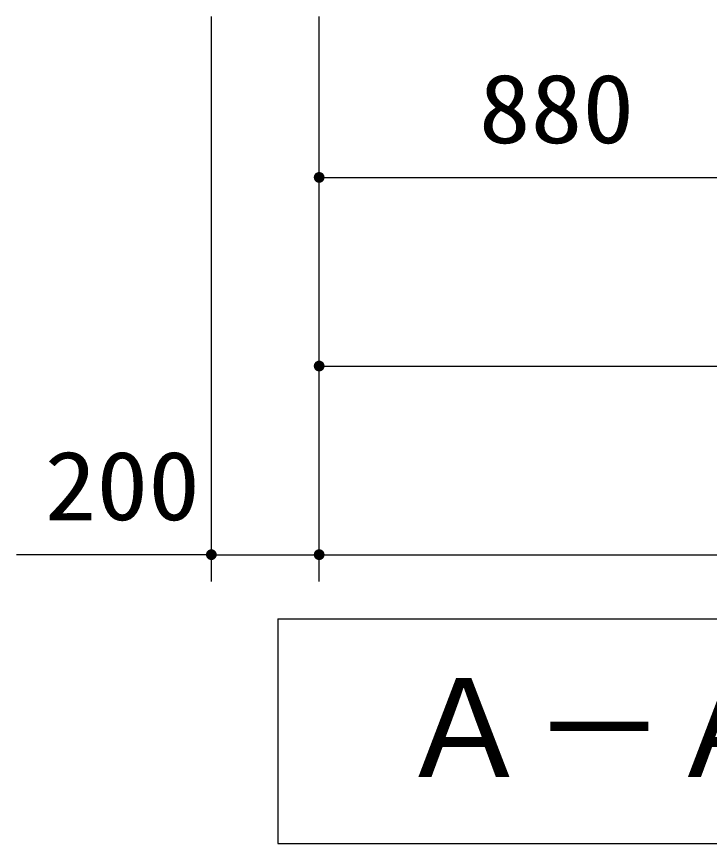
# Model space of a CAD drawing. Units: millimetres, scale not verified. Extents: x -14850 to 14850, y -10500 to 10500.
# Drawn here: x -10809 to -9524, y -7478 to -5944 of the extents above; entities that cross this region are included whole.
import ezdxf
from ezdxf.enums import TextEntityAlignment as Align

# ---------------------------------------------------------------- set-up
doc = ezdxf.new("R2010")
doc.units = ezdxf.units.MM
doc.header["$LTSCALE"] = 50
doc.layers.add('0-2_水管', color=3, linetype='Continuous', lineweight=25)
doc.layers.add('0-3_製作', color=5, linetype='Continuous', lineweight=25)
doc.styles.add('ＭＳ ゴシック', font='')
doc.styles.get('ＭＳ ゴシック').set_extended_font_data('MS Gothic')

msp = doc.modelspace()

# ---------------------------------------------------------------- linework, layer by layer
at = {"layer": '0-2_水管'}
for p, q in [((-10324.45, -7061.09), (-10324.45, -7477.76)), ((-10324.45, -7477.76), (-6991.12, -7477.76))]:
    msp.add_line(p, q, dxfattribs=at)
msp.add_lwpolyline([(-10324.45, -7061.09), (-6991.12, -7061.09), (-6991.12, -7477.76)], dxfattribs=at)
at = {"layer": '0-3_製作', "color": 2}
for p, q in [((-10447.78, -6991.95), (-10447.78, -5943.52)), ((-10247.78, -6991.95), (-10247.78, -5943.52)), ((-10247.78, -6241.95), (-9367.78, -6241.95)), ((-10247.78, -6591.95), (-7647.78, -6591.95)), ((-10447.78, -6941.95), (-10809.24, -6941.95)), ((-10447.78, -6941.95), (-10247.78, -6941.95)), ((-10247.78, -6941.95), (-6997.78, -6941.95))]:
    msp.add_line(p, q, dxfattribs=at)
at = {"layer": '0-3_製作'}
for points in [[(-10257.76, -6241.32), (-10247.78, -6241.95), (-10257.78, -6241.95)], [(-10257.78, -6241.95), (-10253.14, -6250.4), (-10257.71, -6243.21)], [(-10257.78, -6241.95), (-10252.04, -6251), (-10253.14, -6250.4)], [(-10247.78, -6241.95), (-10252.04, -6251), (-10257.78, -6241.95)], [(-10257.61, -6240.08), (-10247.78, -6241.95), (-10257.76, -6241.32)], [(-10257.71, -6243.21), (-10254.16, -6249.66), (-10257.47, -6244.44)], [(-10257.71, -6243.21), (-10253.14, -6250.4), (-10254.16, -6249.66)], [(-10257.29, -6238.86), (-10247.78, -6241.95), (-10257.61, -6240.08)], [(-10256.83, -6237.69), (-10247.78, -6241.95), (-10257.29, -6238.86)], [(-10256.23, -6236.59), (-10247.78, -6241.95), (-10256.83, -6237.69)], [(-10255.49, -6235.58), (-10247.78, -6241.95), (-10256.23, -6236.59)], [(-10254.63, -6234.66), (-10247.78, -6241.95), (-10255.49, -6235.58)], [(-10253.66, -6233.86), (-10247.78, -6241.95), (-10254.63, -6234.66)], [(-10252.6, -6233.19), (-10247.78, -6241.95), (-10253.66, -6233.86)], [(-10252.6, -6233.19), (-10247.78, -6231.95), (-10247.78, -6241.95)], [(-10251.47, -6232.66), (-10247.78, -6231.95), (-10252.6, -6233.19)], [(-10247.78, -6241.95), (-10250.87, -6251.46), (-10252.04, -6251)], [(-10250.27, -6232.27), (-10247.78, -6231.95), (-10251.47, -6232.66)], [(-10247.78, -6241.95), (-10249.66, -6251.78), (-10250.87, -6251.46)], [(-10249.04, -6232.03), (-10247.78, -6231.95), (-10250.27, -6232.27)], [(-10247.78, -6241.95), (-10248.41, -6251.93), (-10249.66, -6251.78)], [(-10247.78, -6241.95), (-10247.78, -6251.95), (-10248.41, -6251.93)], [(-10247.78, -6231.95), (-10237.78, -6241.95), (-10247.78, -6241.95)], [(-10247.16, -6231.97), (-10237.78, -6241.95), (-10247.78, -6231.95)], [(-10247.78, -6241.95), (-10246.53, -6251.87), (-10247.78, -6251.95)], [(-10247.78, -6241.95), (-10245.3, -6251.64), (-10246.53, -6251.87)], [(-10247.78, -6241.95), (-10244.1, -6251.25), (-10245.3, -6251.64)], [(-10247.78, -6241.95), (-10242.97, -6250.72), (-10244.1, -6251.25)], [(-10247.78, -6241.95), (-10241.91, -6250.04), (-10242.97, -6250.72)], [(-10237.78, -6241.95), (-10241.91, -6250.04), (-10247.78, -6241.95)], [(-10245.91, -6232.13), (-10237.78, -6241.95), (-10247.16, -6231.97)], [(-10244.69, -6232.44), (-10237.78, -6241.95), (-10245.91, -6232.13)], [(-10243.53, -6232.9), (-10237.78, -6241.95), (-10244.69, -6232.44)], [(-10242.43, -6233.51), (-10237.78, -6241.95), (-10243.53, -6232.9)], [(-10242.43, -6233.51), (-10237.86, -6240.7), (-10237.78, -6241.95)], [(-10241.41, -6234.25), (-10237.86, -6240.7), (-10242.43, -6233.51)], [(-10237.78, -6241.95), (-10240.94, -6249.24), (-10241.91, -6250.04)], [(-10241.41, -6234.25), (-10238.1, -6239.47), (-10237.86, -6240.7)], [(-10240.49, -6235.11), (-10238.1, -6239.47), (-10241.41, -6234.25)], [(-10237.78, -6241.95), (-10240.08, -6248.33), (-10240.94, -6249.24)], [(-10240.49, -6235.11), (-10238.49, -6238.27), (-10238.1, -6239.47)], [(-10239.69, -6236.07), (-10238.49, -6238.27), (-10240.49, -6235.11)], [(-10237.78, -6241.95), (-10239.34, -6247.31), (-10240.08, -6248.33)], [(-10239.69, -6236.07), (-10239.02, -6237.14), (-10238.49, -6238.27)], [(-10237.78, -6241.95), (-10238.74, -6246.21), (-10239.34, -6247.31)], [(-10237.78, -6241.95), (-10238.27, -6245.04), (-10238.74, -6246.21)], [(-10237.78, -6241.95), (-10237.96, -6243.83), (-10238.27, -6245.04)], [(-10237.78, -6241.95), (-10237.8, -6242.58), (-10237.96, -6243.83)], [(-10257.47, -6244.44), (-10255.07, -6248.8), (-10257.08, -6245.63)], [(-10257.47, -6244.44), (-10254.16, -6249.66), (-10255.07, -6248.8)], [(-10257.08, -6245.63), (-10255.87, -6247.83), (-10256.55, -6246.77)], [(-10257.08, -6245.63), (-10255.07, -6248.8), (-10255.87, -6247.83)], [(-10257.76, -6591.32), (-10247.78, -6591.95), (-10257.78, -6591.95)], [(-10257.78, -6591.95), (-10252.04, -6601), (-10257.71, -6593.21)], [(-10257.78, -6591.95), (-10250.87, -6601.46), (-10252.04, -6601)], [(-10247.78, -6591.95), (-10250.87, -6601.46), (-10257.78, -6591.95)], [(-10257.61, -6590.08), (-10247.78, -6591.95), (-10257.76, -6591.32)], [(-10257.71, -6593.21), (-10253.14, -6600.4), (-10257.47, -6594.44)], [(-10257.71, -6593.21), (-10252.04, -6601), (-10253.14, -6600.4)], [(-10257.29, -6588.86), (-10247.78, -6591.95), (-10257.61, -6590.08)], [(-10257.47, -6594.44), (-10254.16, -6599.66), (-10257.08, -6595.63)], [(-10257.47, -6594.44), (-10253.14, -6600.4), (-10254.16, -6599.66)], [(-10256.83, -6587.69), (-10247.78, -6591.95), (-10257.29, -6588.86)], [(-10257.08, -6595.63), (-10255.07, -6598.8), (-10256.55, -6596.77)], [(-10257.08, -6595.63), (-10254.16, -6599.66), (-10255.07, -6598.8)], [(-10256.23, -6586.59), (-10247.78, -6591.95), (-10256.83, -6587.69)], [(-10256.55, -6596.77), (-10255.07, -6598.8), (-10255.87, -6597.83)], [(-10255.49, -6585.58), (-10247.78, -6591.95), (-10256.23, -6586.59)], [(-10254.63, -6584.66), (-10247.78, -6591.95), (-10255.49, -6585.58)], [(-10253.66, -6583.86), (-10247.78, -6591.95), (-10254.63, -6584.66)], [(-10252.6, -6583.19), (-10247.78, -6591.95), (-10253.66, -6583.86)], [(-10252.6, -6583.19), (-10247.78, -6581.95), (-10247.78, -6591.95)], [(-10251.47, -6582.66), (-10247.78, -6581.95), (-10252.6, -6583.19)], [(-10250.27, -6582.27), (-10247.78, -6581.95), (-10251.47, -6582.66)], [(-10247.78, -6591.95), (-10249.66, -6601.78), (-10250.87, -6601.46)], [(-10249.04, -6582.03), (-10247.78, -6581.95), (-10250.27, -6582.27)], [(-10247.78, -6591.95), (-10248.41, -6601.93), (-10249.66, -6601.78)], [(-10247.78, -6591.95), (-10247.78, -6601.95), (-10248.41, -6601.93)], [(-10247.78, -6581.95), (-10237.78, -6591.95), (-10247.78, -6591.95)], [(-10247.16, -6581.97), (-10237.78, -6591.95), (-10247.78, -6581.95)], [(-10247.78, -6591.95), (-10246.53, -6601.87), (-10247.78, -6601.95)], [(-10247.78, -6591.95), (-10245.3, -6601.64), (-10246.53, -6601.87)], [(-10247.78, -6591.95), (-10244.1, -6601.25), (-10245.3, -6601.64)], [(-10247.78, -6591.95), (-10242.97, -6600.72), (-10244.1, -6601.25)], [(-10247.78, -6591.95), (-10241.91, -6600.04), (-10242.97, -6600.72)], [(-10237.78, -6591.95), (-10241.91, -6600.04), (-10247.78, -6591.95)], [(-10245.91, -6582.13), (-10237.78, -6591.95), (-10247.16, -6581.97)], [(-10244.69, -6582.44), (-10237.78, -6591.95), (-10245.91, -6582.13)], [(-10243.53, -6582.9), (-10237.78, -6591.95), (-10244.69, -6582.44)], [(-10243.53, -6582.9), (-10237.86, -6590.7), (-10237.78, -6591.95)], [(-10242.43, -6583.51), (-10237.86, -6590.7), (-10243.53, -6582.9)], [(-10242.43, -6583.51), (-10238.1, -6589.47), (-10237.86, -6590.7)], [(-10241.41, -6584.25), (-10238.1, -6589.47), (-10242.43, -6583.51)], [(-10237.78, -6591.95), (-10240.94, -6599.24), (-10241.91, -6600.04)], [(-10241.41, -6584.25), (-10238.49, -6588.27), (-10238.1, -6589.47)], [(-10240.49, -6585.11), (-10238.49, -6588.27), (-10241.41, -6584.25)], [(-10237.78, -6591.95), (-10240.08, -6598.33), (-10240.94, -6599.24)], [(-10240.49, -6585.11), (-10239.02, -6587.14), (-10238.49, -6588.27)], [(-10239.69, -6586.07), (-10239.02, -6587.14), (-10240.49, -6585.11)], [(-10237.78, -6591.95), (-10239.34, -6597.31), (-10240.08, -6598.33)], [(-10237.78, -6591.95), (-10238.74, -6596.21), (-10239.34, -6597.31)], [(-10237.78, -6591.95), (-10238.27, -6595.04), (-10238.74, -6596.21)], [(-10237.78, -6591.95), (-10237.96, -6593.83), (-10238.27, -6595.04)], [(-10237.78, -6591.95), (-10237.8, -6592.58), (-10237.96, -6593.83)], [(-10454.63, -6934.66), (-10447.78, -6941.95), (-10455.49, -6935.58)], [(-10453.66, -6933.86), (-10447.78, -6941.95), (-10454.63, -6934.66)], [(-10452.6, -6933.19), (-10447.78, -6941.95), (-10453.66, -6933.86)], [(-10452.6, -6933.19), (-10447.78, -6931.95), (-10447.78, -6941.95)], [(-10451.47, -6932.66), (-10447.78, -6931.95), (-10452.6, -6933.19)], [(-10450.27, -6932.27), (-10447.78, -6931.95), (-10451.47, -6932.66)], [(-10449.04, -6932.03), (-10447.78, -6931.95), (-10450.27, -6932.27)], [(-10447.78, -6931.95), (-10437.78, -6941.95), (-10447.78, -6941.95)], [(-10447.16, -6931.97), (-10437.78, -6941.95), (-10447.78, -6931.95)], [(-10445.91, -6932.13), (-10437.78, -6941.95), (-10447.16, -6931.97)], [(-10444.69, -6932.44), (-10437.78, -6941.95), (-10445.91, -6932.13)], [(-10443.53, -6932.9), (-10437.78, -6941.95), (-10444.69, -6932.44)], [(-10443.53, -6932.9), (-10437.86, -6940.7), (-10437.78, -6941.95)], [(-10442.43, -6933.51), (-10437.86, -6940.7), (-10443.53, -6932.9)], [(-10442.43, -6933.51), (-10438.1, -6939.47), (-10437.86, -6940.7)], [(-10441.41, -6934.25), (-10438.1, -6939.47), (-10442.43, -6933.51)], [(-10441.41, -6934.25), (-10438.49, -6938.27), (-10438.1, -6939.47)], [(-10440.49, -6935.11), (-10438.49, -6938.27), (-10441.41, -6934.25)], [(-10254.63, -6934.66), (-10247.78, -6941.95), (-10255.49, -6935.58)], [(-10253.66, -6933.86), (-10247.78, -6941.95), (-10254.63, -6934.66)], [(-10252.6, -6933.19), (-10247.78, -6941.95), (-10253.66, -6933.86)], [(-10252.6, -6933.19), (-10247.78, -6931.95), (-10247.78, -6941.95)], [(-10251.47, -6932.66), (-10247.78, -6931.95), (-10252.6, -6933.19)], [(-10250.27, -6932.27), (-10247.78, -6931.95), (-10251.47, -6932.66)], [(-10249.04, -6932.03), (-10247.78, -6931.95), (-10250.27, -6932.27)], [(-10247.78, -6931.95), (-10237.78, -6941.95), (-10247.78, -6941.95)], [(-10247.16, -6931.97), (-10237.78, -6941.95), (-10247.78, -6931.95)], [(-10245.91, -6932.13), (-10237.78, -6941.95), (-10247.16, -6931.97)], [(-10244.69, -6932.44), (-10237.78, -6941.95), (-10245.91, -6932.13)], [(-10243.53, -6932.9), (-10237.78, -6941.95), (-10244.69, -6932.44)], [(-10243.53, -6932.9), (-10237.86, -6940.7), (-10237.78, -6941.95)], [(-10242.43, -6933.51), (-10237.86, -6940.7), (-10243.53, -6932.9)], [(-10242.43, -6933.51), (-10238.1, -6939.47), (-10237.86, -6940.7)], [(-10241.41, -6934.25), (-10238.1, -6939.47), (-10242.43, -6933.51)], [(-10241.41, -6934.25), (-10238.49, -6938.27), (-10238.1, -6939.47)], [(-10240.49, -6935.11), (-10238.49, -6938.27), (-10241.41, -6934.25)], [(-10457.76, -6941.32), (-10447.78, -6941.95), (-10457.78, -6941.95)], [(-10457.78, -6941.95), (-10452.04, -6951), (-10457.71, -6943.21)], [(-10457.78, -6941.95), (-10450.87, -6951.46), (-10452.04, -6951)], [(-10447.78, -6941.95), (-10450.87, -6951.46), (-10457.78, -6941.95)], [(-10457.61, -6940.08), (-10447.78, -6941.95), (-10457.76, -6941.32)], [(-10457.71, -6943.21), (-10453.14, -6950.4), (-10457.47, -6944.44)], [(-10457.71, -6943.21), (-10452.04, -6951), (-10453.14, -6950.4)], [(-10457.3, -6938.86), (-10447.78, -6941.95), (-10457.61, -6940.08)], [(-10457.47, -6944.44), (-10454.16, -6949.66), (-10457.08, -6945.63)], [(-10457.47, -6944.44), (-10453.14, -6950.4), (-10454.16, -6949.66)], [(-10456.83, -6937.69), (-10447.78, -6941.95), (-10457.3, -6938.86)], [(-10457.08, -6945.63), (-10455.07, -6948.8), (-10456.55, -6946.77)], [(-10457.08, -6945.63), (-10454.16, -6949.66), (-10455.07, -6948.8)], [(-10456.23, -6936.59), (-10447.78, -6941.95), (-10456.83, -6937.69)], [(-10456.55, -6946.77), (-10455.07, -6948.8), (-10455.87, -6947.83)], [(-10455.49, -6935.58), (-10447.78, -6941.95), (-10456.23, -6936.59)], [(-10447.78, -6941.95), (-10449.66, -6951.78), (-10450.87, -6951.46)], [(-10447.78, -6941.95), (-10448.41, -6951.93), (-10449.66, -6951.78)], [(-10447.78, -6941.95), (-10447.78, -6951.95), (-10448.41, -6951.93)], [(-10447.78, -6941.95), (-10446.53, -6951.87), (-10447.78, -6951.95)], [(-10447.78, -6941.95), (-10445.3, -6951.64), (-10446.53, -6951.87)], [(-10447.78, -6941.95), (-10444.1, -6951.25), (-10445.3, -6951.64)], [(-10447.78, -6941.95), (-10442.97, -6950.72), (-10444.1, -6951.25)], [(-10447.78, -6941.95), (-10441.91, -6950.04), (-10442.97, -6950.72)], [(-10437.78, -6941.95), (-10441.91, -6950.04), (-10447.78, -6941.95)], [(-10437.78, -6941.95), (-10440.94, -6949.24), (-10441.91, -6950.04)], [(-10437.78, -6941.95), (-10440.08, -6948.33), (-10440.94, -6949.24)], [(-10440.49, -6935.11), (-10439.02, -6937.14), (-10438.49, -6938.27)], [(-10439.69, -6936.07), (-10439.02, -6937.14), (-10440.49, -6935.11)], [(-10437.78, -6941.95), (-10439.34, -6947.31), (-10440.08, -6948.33)], [(-10437.78, -6941.95), (-10438.74, -6946.21), (-10439.34, -6947.31)], [(-10437.78, -6941.95), (-10438.27, -6945.04), (-10438.74, -6946.21)], [(-10437.78, -6941.95), (-10437.96, -6943.83), (-10438.27, -6945.04)], [(-10437.78, -6941.95), (-10437.8, -6942.58), (-10437.96, -6943.83)], [(-10257.76, -6941.32), (-10247.78, -6941.95), (-10257.78, -6941.95)], [(-10257.78, -6941.95), (-10252.04, -6951), (-10257.71, -6943.21)], [(-10257.78, -6941.95), (-10250.87, -6951.46), (-10252.04, -6951)], [(-10247.78, -6941.95), (-10250.87, -6951.46), (-10257.78, -6941.95)], [(-10257.61, -6940.08), (-10247.78, -6941.95), (-10257.76, -6941.32)], [(-10257.71, -6943.21), (-10253.14, -6950.4), (-10257.47, -6944.44)], [(-10257.71, -6943.21), (-10252.04, -6951), (-10253.14, -6950.4)], [(-10257.29, -6938.86), (-10247.78, -6941.95), (-10257.61, -6940.08)], [(-10257.47, -6944.44), (-10254.16, -6949.66), (-10257.08, -6945.63)], [(-10257.47, -6944.44), (-10253.14, -6950.4), (-10254.16, -6949.66)], [(-10256.83, -6937.69), (-10247.78, -6941.95), (-10257.29, -6938.86)], [(-10257.08, -6945.63), (-10255.07, -6948.8), (-10256.55, -6946.77)], [(-10257.08, -6945.63), (-10254.16, -6949.66), (-10255.07, -6948.8)], [(-10256.23, -6936.59), (-10247.78, -6941.95), (-10256.83, -6937.69)], [(-10256.55, -6946.77), (-10255.07, -6948.8), (-10255.87, -6947.83)], [(-10255.49, -6935.58), (-10247.78, -6941.95), (-10256.23, -6936.59)], [(-10247.78, -6941.95), (-10249.66, -6951.78), (-10250.87, -6951.46)], [(-10247.78, -6941.95), (-10248.41, -6951.93), (-10249.66, -6951.78)], [(-10247.78, -6941.95), (-10247.78, -6951.95), (-10248.41, -6951.93)], [(-10247.78, -6941.95), (-10246.53, -6951.87), (-10247.78, -6951.95)], [(-10247.78, -6941.95), (-10245.3, -6951.64), (-10246.53, -6951.87)], [(-10247.78, -6941.95), (-10244.1, -6951.25), (-10245.3, -6951.64)], [(-10247.78, -6941.95), (-10242.97, -6950.72), (-10244.1, -6951.25)], [(-10247.78, -6941.95), (-10241.91, -6950.04), (-10242.97, -6950.72)], [(-10237.78, -6941.95), (-10241.91, -6950.04), (-10247.78, -6941.95)], [(-10237.78, -6941.95), (-10240.94, -6949.24), (-10241.91, -6950.04)], [(-10237.78, -6941.95), (-10240.08, -6948.33), (-10240.94, -6949.24)], [(-10240.49, -6935.11), (-10239.02, -6937.14), (-10238.49, -6938.27)], [(-10239.69, -6936.07), (-10239.02, -6937.14), (-10240.49, -6935.11)], [(-10237.78, -6941.95), (-10239.34, -6947.31), (-10240.08, -6948.33)], [(-10237.78, -6941.95), (-10238.74, -6946.21), (-10239.34, -6947.31)], [(-10237.78, -6941.95), (-10238.27, -6945.04), (-10238.74, -6946.21)], [(-10237.78, -6941.95), (-10237.96, -6943.83), (-10238.27, -6945.04)], [(-10237.78, -6941.95), (-10237.8, -6942.58), (-10237.96, -6943.83)]]:
    msp.add_solid(points, dxfattribs=at)

# ---------------------------------------------------------------- texts
at = {"layer": '0-2_水管', "color": 4, "style": 'ＭＳ ゴシック'}
msp.add_text('Ａ－Ａ断面図', height=183.3, dxfattribs=at).set_placement((-10102.98, -7409.48), align=Align.BOTTOM_LEFT)
at = {"layer": '0-3_製作', "color": 4, "style": 'ＭＳ ゴシック', "width": 1.1}
for s, p in [('880', (-9951.53, -6216.95)), ('200', (-10757.08, -6916.47))]:
    msp.add_text(s, height=128.4, dxfattribs=at).set_placement(p, align=Align.BOTTOM_LEFT)

doc.saveas('drawing.dxf')
